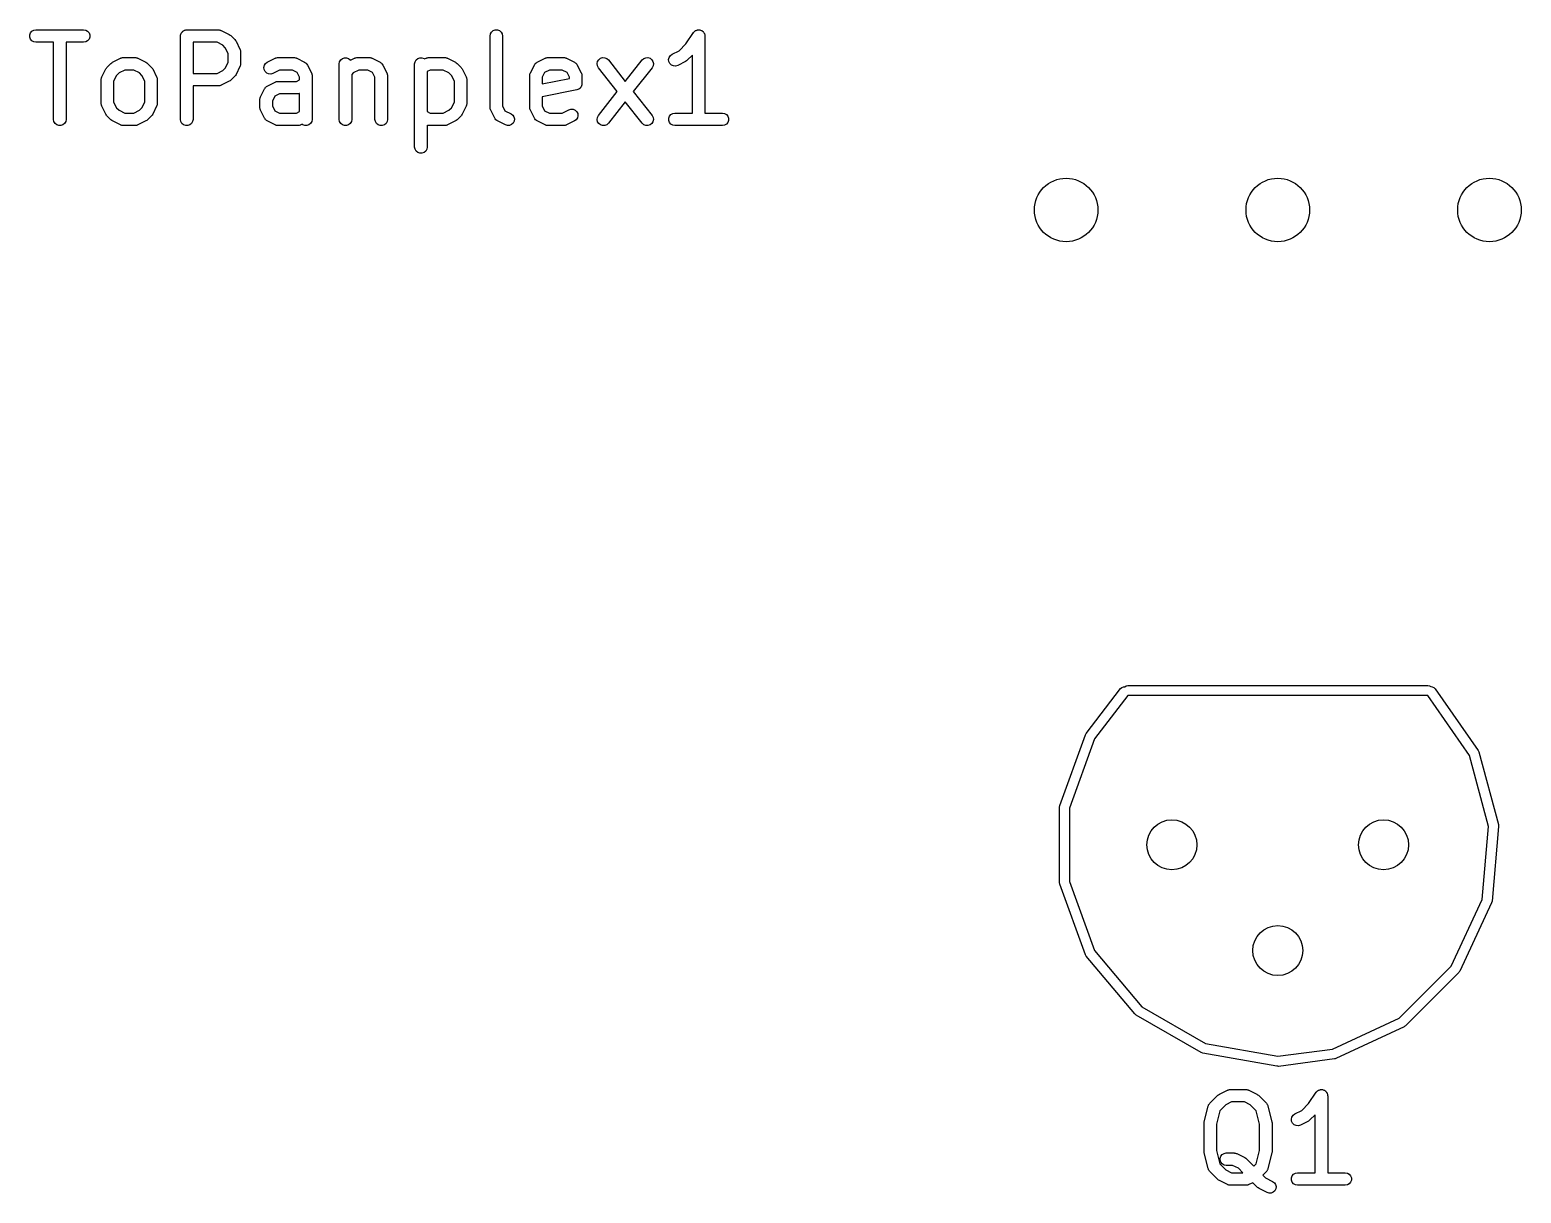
# Model space of a CAD drawing. Extents: x 110.5 to 190.5, y -94 to -42.8.
# Drawn here: x 112.02 to 129.92, y -86.73 to -72.77 of the extents above; entities that cross this region are included whole.
import ezdxf

# ---------------------------------------------------------------- set-up
doc = ezdxf.new("R2010")
doc.units = 0
doc.header["$MEASUREMENT"] = 0
doc.layers.add('BLACK', color=7, linetype='CONTINUOUS')

msp = doc.modelspace()

# ---------------------------------------------------------------- linework, layer by layer
at = {"layer": 'Black'}
for p, q in [((112.024, -72.8294), (112.033, -72.8049)), ((112.024, -72.8554), (112.024, -72.8294)), ((112.033, -72.8049), (112.05, -72.7849)), ((112.05, -72.7849), (112.073, -72.7719)), ((112.073, -72.7719), (112.098, -72.7674)), ((112.098, -72.7674), (112.67, -72.7674)), ((112.67, -72.7674), (112.695, -72.7719)), ((112.695, -72.7719), (112.718, -72.7849)), ((112.718, -72.7849), (112.735, -72.8049)), ((112.735, -72.8049), (112.744, -72.8294)), ((112.744, -72.8294), (112.744, -72.8554)), ((113.833, -72.8424), (113.834, -72.8359)), ((113.834, -72.8294), (113.836, -72.8232)), ((113.834, -72.8359), (113.834, -72.8294)), ((113.836, -72.8232), (113.837, -72.8167)), ((113.837, -72.8167), (113.841, -72.811)), ((113.841, -72.811), (113.843, -72.8049)), ((113.843, -72.8049), (113.847, -72.7999)), ((113.847, -72.7999), (113.85, -72.7942)), ((113.85, -72.7942), (113.855, -72.79)), ((113.855, -72.79), (113.86, -72.7849)), ((113.86, -72.7849), (113.865, -72.7816)), ((113.865, -72.7816), (113.87, -72.7774)), ((113.87, -72.7774), (113.877, -72.7752)), ((113.877, -72.7752), (113.882, -72.7719)), ((113.882, -72.7719), (113.889, -72.7708)), ((113.889, -72.7708), (113.895, -72.7685)), ((113.895, -72.7685), (113.901, -72.7685)), ((113.901, -72.7685), (113.908, -72.7674)), ((113.908, -72.7674), (114.289, -72.7674)), ((114.289, -72.7674), (114.293, -72.7681)), ((114.293, -72.7681), (114.297, -72.7679)), ((114.297, -72.7679), (114.306, -72.7704)), ((114.306, -72.7704), (114.314, -72.7719)), ((114.314, -72.7719), (114.318, -72.7741)), ((114.318, -72.7741), (114.322, -72.7753)), ((114.322, -72.7753), (114.418, -72.8229)), ((114.418, -72.8229), (114.427, -72.8301)), ((114.427, -72.8301), (114.437, -72.837)), ((114.437, -72.837), (114.485, -72.8846)), ((117.547, -72.8424), (117.552, -72.8167)), ((117.552, -72.8167), (117.565, -72.7942)), ((117.565, -72.7942), (117.585, -72.7774)), ((117.585, -72.7774), (117.609, -72.7685)), ((117.609, -72.7685), (117.635, -72.7685)), ((117.635, -72.7685), (117.66, -72.7774)), ((117.66, -72.7774), (117.68, -72.7942)), ((117.68, -72.7942), (117.693, -72.8167)), ((117.693, -72.8167), (117.697, -72.8424)), ((119.897, -72.9375), (119.988, -72.8008)), ((119.988, -72.8008), (119.991, -72.7978)), ((119.991, -72.7978), (119.993, -72.7942)), ((119.993, -72.7942), (120, -72.7884)), ((120, -72.7884), (120.006, -72.7819)), ((120.006, -72.7819), (120.01, -72.7801)), ((120.01, -72.7801), (120.013, -72.7774)), ((120.013, -72.7774), (120.022, -72.7744)), ((120.022, -72.7744), (120.03, -72.7704)), ((120.03, -72.7704), (120.034, -72.7699)), ((120.034, -72.7699), (120.038, -72.7685)), ((120.038, -72.7685), (120.047, -72.7685)), ((120.047, -72.7685), (120.056, -72.7675)), ((120.056, -72.7675), (120.06, -72.7685)), ((120.06, -72.7685), (120.064, -72.7685)), ((120.064, -72.7685), (120.072, -72.7716)), ((120.072, -72.7716), (120.081, -72.7737)), ((120.081, -72.7737), (120.084, -72.776)), ((120.084, -72.776), (120.088, -72.7774)), ((120.088, -72.7774), (120.095, -72.7832)), ((120.095, -72.7832), (120.103, -72.7881)), ((120.103, -72.7881), (120.105, -72.7915)), ((120.105, -72.7915), (120.108, -72.7942)), ((120.108, -72.7942), (120.113, -72.8019)), ((120.113, -72.8019), (120.118, -72.8091)), ((120.118, -72.8091), (120.119, -72.8131)), ((120.119, -72.8131), (120.121, -72.8167)), ((120.121, -72.8167), (120.123, -72.8255)), ((120.123, -72.8255), (120.125, -72.8341)), ((120.125, -72.8341), (120.125, -72.8383)), ((120.125, -72.8383), (120.126, -72.8424)), ((112.033, -72.8799), (112.024, -72.8554)), ((112.05, -72.8998), (112.033, -72.8799)), ((112.073, -72.9129), (112.05, -72.8998)), ((112.098, -72.9174), (112.073, -72.9129)), ((112.309, -72.9174), (112.098, -72.9174)), ((112.309, -73.8424), (112.309, -72.9174)), ((112.67, -72.9174), (112.459, -72.9174)), ((112.459, -72.9174), (112.459, -73.8424)), ((112.695, -72.9129), (112.67, -72.9174)), ((112.718, -72.8998), (112.695, -72.9129)), ((112.735, -72.8799), (112.718, -72.8998)), ((112.744, -72.8554), (112.735, -72.8799)), ((113.833, -73.8424), (113.833, -72.8424)), ((113.983, -72.9174), (113.983, -73.2912)), ((114.271, -72.9174), (113.983, -72.9174)), ((114.34, -72.9516), (114.271, -72.9174)), ((114.37, -72.982), (114.34, -72.9516)), ((114.404, -73.0506), (114.37, -72.982)), ((114.485, -72.8846), (114.492, -72.8944)), ((114.492, -72.8944), (114.499, -72.9041)), ((114.499, -72.9041), (114.546, -72.9993)), ((114.546, -72.9993), (114.548, -73.0035)), ((114.548, -73.0035), (114.55, -73.0072)), ((114.55, -73.0072), (114.551, -73.0159)), ((114.551, -73.0159), (114.554, -73.0243)), ((117.547, -73.6995), (117.547, -72.8424)), ((117.697, -72.8424), (117.697, -73.6818)), ((119.731, -73.061), (119.816, -73.0188)), ((119.816, -73.0188), (119.897, -72.9375)), ((120.126, -72.8424), (120.126, -73.7674)), ((112.95, -73.2179), (112.998, -73.1703)), ((112.998, -73.1703), (113.008, -73.1634)), ((113.008, -73.1634), (113.017, -73.1563)), ((113.017, -73.1563), (113.112, -73.1086)), ((113.112, -73.1086), (113.117, -73.1074)), ((113.117, -73.1074), (113.12, -73.1052)), ((113.12, -73.1052), (113.129, -73.1037)), ((113.129, -73.1037), (113.137, -73.1012)), ((113.137, -73.1012), (113.142, -73.1015)), ((113.142, -73.1015), (113.146, -73.1007)), ((113.146, -73.1007), (113.289, -73.1007)), ((113.289, -73.1007), (113.293, -73.1015)), ((113.293, -73.1015), (113.297, -73.1012)), ((113.297, -73.1012), (113.306, -73.1037)), ((113.306, -73.1037), (113.314, -73.1052)), ((113.314, -73.1052), (113.318, -73.1074)), ((113.318, -73.1074), (113.322, -73.1086)), ((113.322, -73.1086), (113.418, -73.1563)), ((113.418, -73.1563), (113.427, -73.1634)), ((113.427, -73.1634), (113.437, -73.1703)), ((113.437, -73.1703), (113.485, -73.2179)), ((114.37, -73.2265), (114.404, -73.158)), ((114.404, -73.158), (114.404, -73.0506)), ((114.551, -73.1927), (114.55, -73.2014)), ((114.554, -73.1843), (114.551, -73.1927)), ((114.554, -73.0243), (114.554, -73.0286)), ((114.554, -73.0286), (114.554, -73.0329)), ((114.554, -73.0329), (114.554, -73.1757)), ((114.554, -73.1757), (114.554, -73.18)), ((114.554, -73.18), (114.554, -73.1843)), ((114.833, -73.2188), (114.839, -73.1935)), ((114.839, -73.1935), (114.853, -73.1718)), ((114.853, -73.1718), (114.874, -73.1563)), ((114.874, -73.1563), (114.97, -73.1086)), ((114.97, -73.1086), (114.974, -73.1074)), ((114.974, -73.1074), (114.977, -73.1052)), ((114.977, -73.1052), (114.986, -73.1037)), ((114.986, -73.1037), (114.995, -73.1012)), ((114.995, -73.1012), (114.999, -73.1015)), ((114.999, -73.1015), (115.003, -73.1007)), ((115.003, -73.1007), (115.194, -73.1007)), ((115.194, -73.1007), (115.198, -73.1015)), ((115.198, -73.1015), (115.202, -73.1012)), ((115.202, -73.1012), (115.211, -73.1037)), ((115.211, -73.1037), (115.219, -73.1052)), ((115.219, -73.1052), (115.223, -73.1074)), ((115.223, -73.1074), (115.227, -73.1086)), ((115.227, -73.1086), (115.322, -73.1563)), ((115.322, -73.1563), (115.331, -73.1628)), ((115.331, -73.1628), (115.34, -73.1689)), ((115.34, -73.1689), (115.342, -73.1705)), ((115.342, -73.1705), (115.343, -73.1718)), ((115.343, -73.1718), (115.349, -73.181)), ((115.349, -73.181), (115.356, -73.1898)), ((115.356, -73.1898), (115.404, -73.285)), ((115.738, -73.1757), (115.742, -73.1501)), ((115.738, -73.8424), (115.738, -73.1757)), ((115.742, -73.1501), (115.755, -73.1275)), ((115.755, -73.1275), (115.775, -73.1108)), ((115.775, -73.1108), (115.8, -73.1019)), ((115.8, -73.1019), (115.826, -73.1019)), ((115.826, -73.1019), (115.85, -73.1108)), ((115.85, -73.1108), (115.87, -73.1275)), ((115.87, -73.1275), (115.873, -73.133)), ((115.873, -73.133), (115.922, -73.1086)), ((115.922, -73.1086), (115.926, -73.1074)), ((115.926, -73.1074), (115.93, -73.1052)), ((115.93, -73.1052), (115.938, -73.1037)), ((115.938, -73.1037), (115.947, -73.1012)), ((115.947, -73.1012), (115.951, -73.1015)), ((115.951, -73.1015), (115.955, -73.1007)), ((115.955, -73.1007), (116.098, -73.1007)), ((116.098, -73.1007), (116.103, -73.1015)), ((116.103, -73.1015), (116.107, -73.1012)), ((116.107, -73.1012), (116.115, -73.1037)), ((116.115, -73.1037), (116.124, -73.1052)), ((116.124, -73.1052), (116.128, -73.1074)), ((116.128, -73.1074), (116.132, -73.1086)), ((116.132, -73.1086), (116.227, -73.1563)), ((116.227, -73.1563), (116.236, -73.1628)), ((116.236, -73.1628), (116.245, -73.1689)), ((116.245, -73.1689), (116.246, -73.1705)), ((116.246, -73.1705), (116.248, -73.1718)), ((116.248, -73.1718), (116.254, -73.181)), ((116.254, -73.181), (116.261, -73.1898)), ((116.261, -73.1898), (116.308, -73.285)), ((116.642, -73.1757), (116.647, -73.1501)), ((116.642, -74.1757), (116.642, -73.1757)), ((116.647, -73.1501), (116.66, -73.1275)), ((116.66, -73.1275), (116.68, -73.1108)), ((116.68, -73.1108), (116.704, -73.1019)), ((116.704, -73.1019), (116.73, -73.1019)), ((116.73, -73.1019), (116.755, -73.1108)), ((116.755, -73.1108), (116.762, -73.117)), ((116.762, -73.117), (116.779, -73.1086)), ((116.779, -73.1086), (116.783, -73.1074)), ((116.783, -73.1074), (116.787, -73.1052)), ((116.787, -73.1052), (116.796, -73.1037)), ((116.796, -73.1037), (116.804, -73.1012)), ((116.804, -73.1012), (116.808, -73.1015)), ((116.808, -73.1015), (116.813, -73.1007)), ((116.813, -73.1007), (117.003, -73.1007)), ((117.003, -73.1007), (117.007, -73.1015)), ((117.007, -73.1015), (117.012, -73.1012)), ((117.012, -73.1012), (117.02, -73.1037)), ((117.02, -73.1037), (117.029, -73.1052)), ((117.029, -73.1052), (117.032, -73.1074)), ((117.032, -73.1074), (117.037, -73.1086)), ((117.037, -73.1086), (117.132, -73.1563)), ((117.132, -73.1563), (117.142, -73.1634)), ((117.142, -73.1634), (117.151, -73.1703)), ((117.151, -73.1703), (117.199, -73.2179)), ((118.031, -73.285), (118.079, -73.1898)), ((118.079, -73.1898), (118.085, -73.181)), ((118.085, -73.181), (118.091, -73.1718)), ((118.091, -73.1718), (118.093, -73.1705)), ((118.093, -73.1705), (118.094, -73.1689)), ((118.094, -73.1689), (118.104, -73.1628)), ((118.104, -73.1628), (118.112, -73.1563)), ((118.112, -73.1563), (118.208, -73.1086)), ((118.208, -73.1086), (118.212, -73.1074)), ((118.212, -73.1074), (118.216, -73.1052)), ((118.216, -73.1052), (118.224, -73.1037)), ((118.224, -73.1037), (118.233, -73.1012)), ((118.233, -73.1012), (118.237, -73.1015)), ((118.237, -73.1015), (118.241, -73.1007)), ((118.241, -73.1007), (118.432, -73.1007)), ((118.432, -73.1007), (118.436, -73.1015)), ((118.436, -73.1015), (118.44, -73.1012)), ((118.44, -73.1012), (118.449, -73.1037)), ((118.449, -73.1037), (118.457, -73.1052)), ((118.457, -73.1052), (118.461, -73.1074)), ((118.461, -73.1074), (118.465, -73.1086)), ((118.465, -73.1086), (118.56, -73.1563)), ((118.56, -73.1563), (118.569, -73.1628)), ((118.569, -73.1628), (118.578, -73.1689)), ((118.578, -73.1689), (118.58, -73.1705)), ((118.58, -73.1705), (118.581, -73.1718)), ((118.581, -73.1718), (118.587, -73.181)), ((118.587, -73.181), (118.594, -73.1898)), ((118.594, -73.1898), (118.642, -73.285)), ((118.833, -73.1733), (118.838, -73.1478)), ((118.837, -73.1991), (118.833, -73.1733)), ((118.838, -73.1478), (118.852, -73.1257)), ((118.852, -73.1257), (118.872, -73.1096)), ((118.872, -73.1096), (118.897, -73.1015)), ((118.897, -73.1015), (118.923, -73.1023)), ((118.923, -73.1023), (118.947, -73.112)), ((118.947, -73.112), (118.967, -73.1294)), ((118.967, -73.1294), (119.17, -73.3877)), ((119.17, -73.3877), (119.373, -73.1294)), ((119.373, -73.1294), (119.392, -73.112)), ((119.392, -73.112), (119.416, -73.1023)), ((119.416, -73.1023), (119.442, -73.1015)), ((119.442, -73.1015), (119.467, -73.1096)), ((119.467, -73.1096), (119.488, -73.1257)), ((119.488, -73.1257), (119.501, -73.1478)), ((119.501, -73.1478), (119.507, -73.1733)), ((119.507, -73.1733), (119.503, -73.1991)), ((119.69, -73.1236), (119.696, -73.0983)), ((119.693, -73.1495), (119.69, -73.1236)), ((119.705, -73.1728), (119.693, -73.1495)), ((119.696, -73.0983), (119.711, -73.0765)), ((119.724, -73.1907), (119.705, -73.1728)), ((119.711, -73.0765), (119.731, -73.061)), ((119.748, -73.201), (119.724, -73.1907)), ((119.799, -73.1952), (119.774, -73.2026)), ((119.894, -73.1476), (119.799, -73.1952)), ((119.903, -73.1404), (119.894, -73.1476)), ((119.913, -73.1335), (119.903, -73.1404)), ((119.976, -73.0711), (119.913, -73.1335)), ((119.976, -73.7674), (119.976, -73.0711)), ((112.88, -73.3662), (112.881, -73.3619)), ((112.88, -73.6519), (112.88, -73.3662)), ((112.881, -73.3576), (112.883, -73.3492)), ((112.881, -73.3619), (112.881, -73.3576)), ((112.883, -73.3492), (112.885, -73.3405)), ((112.885, -73.3405), (112.887, -73.3368)), ((112.887, -73.3368), (112.888, -73.3326)), ((112.888, -73.3326), (112.936, -73.2374)), ((112.936, -73.2374), (112.943, -73.2278)), ((112.943, -73.2278), (112.95, -73.2179)), ((113.065, -73.3154), (113.03, -73.3839)), ((113.095, -73.285), (113.065, -73.3154)), ((113.164, -73.2507), (113.095, -73.285)), ((113.271, -73.2507), (113.164, -73.2507)), ((113.34, -73.285), (113.271, -73.2507)), ((113.37, -73.3154), (113.34, -73.285)), ((113.404, -73.3839), (113.37, -73.3154)), ((113.485, -73.2179), (113.492, -73.2278)), ((113.492, -73.2278), (113.499, -73.2374)), ((113.499, -73.2374), (113.546, -73.3326)), ((113.546, -73.3326), (113.548, -73.3368)), ((113.548, -73.3368), (113.55, -73.3405)), ((113.55, -73.3405), (113.551, -73.3492)), ((113.551, -73.3492), (113.554, -73.3576)), ((113.554, -73.3576), (113.554, -73.3619)), ((113.554, -73.3619), (113.554, -73.3662)), ((113.554, -73.3662), (113.554, -73.6519)), ((113.983, -73.2912), (114.271, -73.2912)), ((114.271, -73.2912), (114.34, -73.2569)), ((114.34, -73.2569), (114.37, -73.2265)), ((114.437, -73.3716), (114.427, -73.3785)), ((114.485, -73.324), (114.437, -73.3716)), ((114.492, -73.3142), (114.485, -73.324)), ((114.499, -73.3045), (114.492, -73.3142)), ((114.546, -73.2093), (114.499, -73.3045)), ((114.548, -73.2051), (114.546, -73.2093)), ((114.55, -73.2014), (114.548, -73.2051)), ((114.836, -73.2447), (114.833, -73.2188)), ((114.848, -73.268), (114.836, -73.2447)), ((114.867, -73.2859), (114.848, -73.268)), ((114.89, -73.2963), (114.867, -73.2859)), ((114.916, -73.2978), (114.89, -73.2963)), ((114.941, -73.2904), (114.916, -73.2978)), ((115.021, -73.2507), (114.941, -73.2904)), ((115.176, -73.2507), (115.021, -73.2507)), ((115.233, -73.2792), (115.176, -73.2507)), ((115.223, -73.3864), (115.261, -73.3675)), ((115.261, -73.3363), (115.233, -73.2792)), ((115.261, -73.3675), (115.261, -73.3363)), ((115.404, -73.285), (115.405, -73.2892)), ((115.405, -73.2892), (115.407, -73.2929)), ((115.407, -73.2929), (115.408, -73.3016)), ((115.408, -73.3016), (115.411, -73.31)), ((115.411, -73.31), (115.411, -73.3143)), ((115.411, -73.3143), (115.411, -73.3186)), ((115.411, -73.3186), (115.411, -73.8424)), ((115.905, -73.285), (115.888, -73.302)), ((115.888, -73.302), (115.888, -73.8424)), ((115.973, -73.2507), (115.905, -73.285)), ((116.081, -73.2507), (115.973, -73.2507)), ((116.138, -73.2792), (116.081, -73.2507)), ((116.166, -73.3363), (116.138, -73.2792)), ((116.166, -73.8424), (116.166, -73.3363)), ((116.308, -73.285), (116.31, -73.2892)), ((116.31, -73.2892), (116.312, -73.2929)), ((116.312, -73.2929), (116.313, -73.3016)), ((116.313, -73.3016), (116.316, -73.31)), ((116.316, -73.31), (116.315, -73.3143)), ((116.315, -73.3143), (116.316, -73.3186)), ((116.316, -73.3186), (116.316, -73.8424)), ((116.83, -73.2507), (116.792, -73.2697)), ((116.792, -73.2697), (116.792, -73.7484)), ((116.985, -73.2507), (116.83, -73.2507)), ((117.054, -73.285), (116.985, -73.2507)), ((117.084, -73.3154), (117.054, -73.285)), ((117.119, -73.3839), (117.084, -73.3154)), ((117.199, -73.2179), (117.206, -73.2278)), ((117.206, -73.2278), (117.213, -73.2374)), ((117.213, -73.2374), (117.261, -73.3326)), ((117.261, -73.3326), (117.262, -73.3368)), ((117.262, -73.3368), (117.264, -73.3405)), ((117.264, -73.3405), (117.266, -73.3492)), ((117.266, -73.3492), (117.268, -73.3576)), ((117.268, -73.3576), (117.268, -73.3619)), ((117.268, -73.3619), (117.269, -73.3662)), ((117.269, -73.3662), (117.269, -73.6519)), ((118.023, -73.3186), (118.024, -73.3143)), ((118.023, -73.6995), (118.023, -73.3186)), ((118.024, -73.31), (118.026, -73.3016)), ((118.024, -73.3143), (118.024, -73.31)), ((118.026, -73.3016), (118.028, -73.2929)), ((118.028, -73.2929), (118.03, -73.2892)), ((118.03, -73.2892), (118.031, -73.285)), ((118.202, -73.2792), (118.173, -73.3363)), ((118.173, -73.3363), (118.173, -73.4176)), ((118.173, -73.4176), (118.5, -73.3523)), ((118.259, -73.2507), (118.202, -73.2792)), ((118.414, -73.2507), (118.259, -73.2507)), ((118.471, -73.2792), (118.414, -73.2507)), ((118.5, -73.3363), (118.471, -73.2792)), ((118.5, -73.3523), (118.5, -73.3363)), ((118.642, -73.285), (118.643, -73.2892)), ((118.643, -73.2892), (118.645, -73.2929)), ((118.645, -73.2929), (118.647, -73.3016)), ((118.647, -73.3016), (118.649, -73.31)), ((118.649, -73.31), (118.649, -73.3143)), ((118.649, -73.3143), (118.65, -73.3186)), ((118.65, -73.3186), (118.65, -73.4138)), ((118.849, -73.2221), (118.837, -73.1991)), ((119.074, -73.509), (118.849, -73.2221)), ((119.491, -73.222), (119.265, -73.509)), ((119.503, -73.1991), (119.491, -73.222)), ((119.774, -73.2026), (119.748, -73.201)), ((113.03, -73.3839), (113.03, -73.6342)), ((113.404, -73.6342), (113.404, -73.3839)), ((114.289, -73.4412), (113.983, -73.4412)), ((113.983, -73.4412), (113.983, -73.8424)), ((114.293, -73.4404), (114.289, -73.4412)), ((114.297, -73.4407), (114.293, -73.4404)), ((114.306, -73.4382), (114.297, -73.4407)), ((114.314, -73.4367), (114.306, -73.4382)), ((114.318, -73.4345), (114.314, -73.4367)), ((114.322, -73.4333), (114.318, -73.4345)), ((114.418, -73.3857), (114.322, -73.4333)), ((114.427, -73.3785), (114.418, -73.3857)), ((114.793, -73.5707), (114.841, -73.4755)), ((114.841, -73.4755), (114.847, -73.4667)), ((114.847, -73.4667), (114.853, -73.4575)), ((114.853, -73.4575), (114.855, -73.4562)), ((114.855, -73.4562), (114.856, -73.4546)), ((114.856, -73.4546), (114.865, -73.4485)), ((114.865, -73.4485), (114.874, -73.442)), ((114.874, -73.442), (114.97, -73.3943)), ((115.021, -73.5364), (114.964, -73.5649)), ((114.97, -73.3943), (114.974, -73.3931)), ((114.974, -73.3931), (114.977, -73.391)), ((114.977, -73.391), (114.986, -73.3894)), ((114.986, -73.3894), (114.995, -73.3869)), ((114.995, -73.3869), (114.999, -73.3872)), ((114.999, -73.3872), (115.003, -73.3864)), ((115.003, -73.3864), (115.223, -73.3864)), ((115.241, -73.5364), (115.021, -73.5364)), ((115.245, -73.5357), (115.241, -73.5364)), ((115.25, -73.5359), (115.245, -73.5357)), ((115.258, -73.5334), (115.25, -73.5359)), ((115.261, -73.5329), (115.258, -73.5334)), ((115.261, -73.7484), (115.261, -73.5329)), ((117.119, -73.6342), (117.119, -73.3839)), ((118.589, -73.4874), (118.173, -73.5705)), ((118.601, -73.4829), (118.589, -73.4874)), ((118.612, -73.4788), (118.601, -73.4829)), ((118.613, -73.4782), (118.612, -73.4788)), ((118.623, -73.4698), (118.613, -73.4779)), ((118.613, -73.4779), (118.613, -73.4782)), ((118.632, -73.462), (118.623, -73.4698)), ((118.633, -73.4607), (118.632, -73.4613)), ((118.632, -73.4613), (118.632, -73.462)), ((118.639, -73.45), (118.633, -73.4607)), ((118.645, -73.4395), (118.639, -73.45)), ((118.646, -73.4378), (118.645, -73.4386)), ((118.645, -73.4386), (118.645, -73.4395)), ((118.647, -73.4258), (118.646, -73.4378)), ((118.65, -73.4138), (118.647, -73.4258)), ((118.849, -73.796), (119.074, -73.509)), ((119.265, -73.509), (119.491, -73.796)), ((112.881, -73.6562), (112.88, -73.6519)), ((112.881, -73.6605), (112.881, -73.6562)), ((112.883, -73.6689), (112.881, -73.6605)), ((112.885, -73.6776), (112.883, -73.6689)), ((112.887, -73.6813), (112.885, -73.6776)), ((112.888, -73.6854), (112.887, -73.6813)), ((112.936, -73.7807), (112.888, -73.6854)), ((113.03, -73.6342), (113.065, -73.7027)), ((113.065, -73.7027), (113.095, -73.7331)), ((113.095, -73.7331), (113.164, -73.7674)), ((113.271, -73.7674), (113.34, -73.7331)), ((113.34, -73.7331), (113.37, -73.7027)), ((113.37, -73.7027), (113.404, -73.6342)), ((113.546, -73.6854), (113.499, -73.7807)), ((113.548, -73.6813), (113.546, -73.6854)), ((113.55, -73.6776), (113.548, -73.6813)), ((113.551, -73.6689), (113.55, -73.6776)), ((113.554, -73.6605), (113.551, -73.6689)), ((113.554, -73.6519), (113.554, -73.6562)), ((113.554, -73.6562), (113.554, -73.6605)), ((114.785, -73.6043), (114.786, -73.6)), ((114.785, -73.6995), (114.785, -73.6043)), ((114.786, -73.7038), (114.785, -73.6995)), ((114.786, -73.5957), (114.788, -73.5873)), ((114.786, -73.6), (114.786, -73.5957)), ((114.786, -73.7081), (114.786, -73.7038)), ((114.788, -73.7165), (114.786, -73.7081)), ((114.788, -73.5873), (114.79, -73.5786)), ((114.79, -73.7252), (114.788, -73.7165)), ((114.79, -73.5786), (114.792, -73.5749)), ((114.792, -73.7289), (114.79, -73.7252)), ((114.792, -73.5749), (114.793, -73.5707)), ((114.793, -73.7331), (114.792, -73.7289)), ((114.841, -73.8283), (114.793, -73.7331)), ((114.964, -73.5649), (114.935, -73.622)), ((114.935, -73.622), (114.935, -73.6818)), ((114.935, -73.6818), (114.964, -73.7389)), ((116.985, -73.7674), (117.054, -73.7331)), ((117.054, -73.7331), (117.084, -73.7027)), ((117.084, -73.7027), (117.119, -73.6342)), ((117.261, -73.6854), (117.213, -73.7807)), ((117.262, -73.6813), (117.261, -73.6854)), ((117.264, -73.6776), (117.262, -73.6813)), ((117.266, -73.6689), (117.264, -73.6776)), ((117.268, -73.6605), (117.266, -73.6689)), ((117.269, -73.6519), (117.268, -73.6562)), ((117.268, -73.6562), (117.268, -73.6605)), ((117.548, -73.7038), (117.547, -73.6995)), ((117.548, -73.7081), (117.548, -73.7038)), ((117.55, -73.7165), (117.548, -73.7081)), ((117.552, -73.7252), (117.55, -73.7165)), ((117.554, -73.7289), (117.552, -73.7252)), ((117.555, -73.7331), (117.554, -73.7289)), ((117.603, -73.8283), (117.555, -73.7331)), ((117.697, -73.6818), (117.726, -73.7389)), ((118.024, -73.7038), (118.023, -73.6995)), ((118.024, -73.7081), (118.024, -73.7038)), ((118.026, -73.7165), (118.024, -73.7081)), ((118.028, -73.7252), (118.026, -73.7165)), ((118.03, -73.7289), (118.028, -73.7252)), ((118.031, -73.7331), (118.03, -73.7289)), ((118.079, -73.8283), (118.031, -73.7331)), ((118.173, -73.5705), (118.173, -73.6818)), ((118.173, -73.6818), (118.202, -73.7389)), ((118.414, -73.7674), (118.493, -73.7277)), ((118.493, -73.7277), (118.518, -73.7203)), ((118.518, -73.7203), (118.544, -73.7218)), ((118.544, -73.7218), (118.568, -73.7322)), ((118.568, -73.7322), (118.587, -73.7501)), ((119.17, -73.6304), (118.967, -73.8887)), ((119.373, -73.8887), (119.17, -73.6304)), ((112.314, -73.868), (112.309, -73.8424)), ((112.327, -73.8906), (112.314, -73.868)), ((112.347, -73.9073), (112.327, -73.8906)), ((112.371, -73.9162), (112.347, -73.9073)), ((112.422, -73.9073), (112.397, -73.9162)), ((112.441, -73.8906), (112.422, -73.9073)), ((112.455, -73.868), (112.441, -73.8906)), ((112.459, -73.8424), (112.455, -73.868)), ((112.943, -73.7903), (112.936, -73.7807)), ((112.95, -73.8002), (112.943, -73.7903)), ((112.998, -73.8478), (112.95, -73.8002)), ((113.008, -73.8547), (112.998, -73.8478)), ((113.017, -73.8618), (113.008, -73.8547)), ((113.112, -73.9095), (113.017, -73.8618)), ((113.117, -73.9107), (113.112, -73.9095)), ((113.12, -73.9129), (113.117, -73.9107)), ((113.129, -73.9144), (113.12, -73.9129)), ((113.137, -73.9169), (113.129, -73.9144)), ((113.164, -73.7674), (113.271, -73.7674)), ((113.306, -73.9144), (113.297, -73.9169)), ((113.314, -73.9129), (113.306, -73.9144)), ((113.318, -73.9107), (113.314, -73.9129)), ((113.322, -73.9095), (113.318, -73.9107)), ((113.418, -73.8618), (113.322, -73.9095)), ((113.427, -73.8547), (113.418, -73.8618)), ((113.437, -73.8478), (113.427, -73.8547)), ((113.485, -73.8002), (113.437, -73.8478)), ((113.492, -73.7903), (113.485, -73.8002)), ((113.499, -73.7807), (113.492, -73.7903)), ((113.837, -73.868), (113.833, -73.8424)), ((113.85, -73.8906), (113.837, -73.868)), ((113.87, -73.9073), (113.85, -73.8906)), ((113.895, -73.9162), (113.87, -73.9073)), ((113.945, -73.9073), (113.921, -73.9162)), ((113.965, -73.8906), (113.945, -73.9073)), ((113.978, -73.868), (113.965, -73.8906)), ((113.983, -73.8424), (113.978, -73.868)), ((114.847, -73.8371), (114.841, -73.8283)), ((114.853, -73.8463), (114.847, -73.8371)), ((114.855, -73.8476), (114.853, -73.8463)), ((114.856, -73.8492), (114.855, -73.8476)), ((114.865, -73.8553), (114.856, -73.8492)), ((114.874, -73.8618), (114.865, -73.8553)), ((114.97, -73.9095), (114.874, -73.8618)), ((114.964, -73.7389), (115.021, -73.7674)), ((114.974, -73.9107), (114.97, -73.9095)), ((114.977, -73.9129), (114.974, -73.9107)), ((114.986, -73.9144), (114.977, -73.9129)), ((114.995, -73.9169), (114.986, -73.9144)), ((115.021, -73.7674), (115.223, -73.7674)), ((115.223, -73.7674), (115.261, -73.7484)), ((115.258, -73.9144), (115.25, -73.9169)), ((115.267, -73.9129), (115.258, -73.9144)), ((115.271, -73.9107), (115.267, -73.9129)), ((115.275, -73.9095), (115.271, -73.9107)), ((115.291, -73.9011), (115.275, -73.9095)), ((115.299, -73.9073), (115.291, -73.9011)), ((115.323, -73.9162), (115.299, -73.9073)), ((115.374, -73.9073), (115.349, -73.9162)), ((115.394, -73.8906), (115.374, -73.9073)), ((115.407, -73.868), (115.394, -73.8906)), ((115.411, -73.8424), (115.407, -73.868)), ((115.742, -73.868), (115.738, -73.8424)), ((115.755, -73.8906), (115.742, -73.868)), ((115.775, -73.9073), (115.755, -73.8906)), ((115.8, -73.9162), (115.775, -73.9073)), ((115.85, -73.9073), (115.826, -73.9162)), ((115.87, -73.8906), (115.85, -73.9073)), ((115.883, -73.868), (115.87, -73.8906)), ((115.888, -73.8424), (115.883, -73.868)), ((116.171, -73.868), (116.166, -73.8424)), ((116.184, -73.8906), (116.171, -73.868)), ((116.204, -73.9073), (116.184, -73.8906)), ((116.228, -73.9162), (116.204, -73.9073)), ((116.279, -73.9073), (116.254, -73.9162)), ((116.299, -73.8906), (116.279, -73.9073)), ((116.312, -73.868), (116.299, -73.8906)), ((116.316, -73.8424), (116.312, -73.868)), ((116.792, -73.7484), (116.83, -73.7674)), ((116.796, -73.9144), (116.792, -73.9138)), ((116.792, -73.9138), (116.792, -74.1757)), ((116.804, -73.9169), (116.796, -73.9144)), ((116.83, -73.7674), (116.985, -73.7674)), ((117.02, -73.9144), (117.012, -73.9169)), ((117.029, -73.9129), (117.02, -73.9144)), ((117.032, -73.9107), (117.029, -73.9129)), ((117.037, -73.9095), (117.032, -73.9107)), ((117.132, -73.8618), (117.037, -73.9095)), ((117.142, -73.8547), (117.132, -73.8618)), ((117.151, -73.8478), (117.142, -73.8547)), ((117.199, -73.8002), (117.151, -73.8478)), ((117.206, -73.7903), (117.199, -73.8002)), ((117.213, -73.7807), (117.206, -73.7903)), ((117.609, -73.8371), (117.603, -73.8283)), ((117.615, -73.8463), (117.609, -73.8371)), ((117.617, -73.8476), (117.615, -73.8463)), ((117.618, -73.8492), (117.617, -73.8476)), ((117.627, -73.8553), (117.618, -73.8492)), ((117.636, -73.8618), (117.627, -73.8553)), ((117.731, -73.9095), (117.636, -73.8618)), ((117.726, -73.7389), (117.799, -73.7753)), ((117.756, -73.9169), (117.731, -73.9095)), ((117.806, -73.905), (117.782, -73.9153)), ((117.799, -73.7753), (117.819, -73.7908)), ((117.825, -73.8871), (117.806, -73.905)), ((117.819, -73.7908), (117.834, -73.8126)), ((117.837, -73.8638), (117.825, -73.8871)), ((117.834, -73.8126), (117.84, -73.8379)), ((117.84, -73.8379), (117.837, -73.8638)), ((118.085, -73.8371), (118.079, -73.8283)), ((118.091, -73.8463), (118.085, -73.8371)), ((118.093, -73.8476), (118.091, -73.8463)), ((118.094, -73.8492), (118.093, -73.8476)), ((118.104, -73.8553), (118.094, -73.8492)), ((118.112, -73.8618), (118.104, -73.8553)), ((118.208, -73.9095), (118.112, -73.8618)), ((118.202, -73.7389), (118.259, -73.7674)), ((118.212, -73.9107), (118.208, -73.9095)), ((118.216, -73.9129), (118.212, -73.9107)), ((118.224, -73.9144), (118.216, -73.9129)), ((118.233, -73.9169), (118.224, -73.9144)), ((118.259, -73.7674), (118.414, -73.7674)), ((118.449, -73.9144), (118.44, -73.9169)), ((118.457, -73.9129), (118.449, -73.9144)), ((118.461, -73.9107), (118.457, -73.9129)), ((118.465, -73.9095), (118.461, -73.9107)), ((118.56, -73.8618), (118.465, -73.9095)), ((118.581, -73.8463), (118.56, -73.8618)), ((118.596, -73.8246), (118.581, -73.8463)), ((118.587, -73.7501), (118.599, -73.7734)), ((118.602, -73.7993), (118.596, -73.8246)), ((118.599, -73.7734), (118.602, -73.7993)), ((118.833, -73.8448), (118.837, -73.819)), ((118.838, -73.8703), (118.833, -73.8448)), ((118.837, -73.819), (118.849, -73.796)), ((118.852, -73.8924), (118.838, -73.8703)), ((118.872, -73.9085), (118.852, -73.8924)), ((118.897, -73.9166), (118.872, -73.9085)), ((118.947, -73.9061), (118.923, -73.9158)), ((118.967, -73.8887), (118.947, -73.9061)), ((119.392, -73.9061), (119.373, -73.8887)), ((119.416, -73.9158), (119.392, -73.9061)), ((119.467, -73.9085), (119.442, -73.9166)), ((119.488, -73.8924), (119.467, -73.9085)), ((119.501, -73.8703), (119.488, -73.8924)), ((119.491, -73.796), (119.503, -73.819)), ((119.507, -73.8448), (119.501, -73.8703)), ((119.503, -73.819), (119.507, -73.8448)), ((119.691, -73.8294), (119.7, -73.8049)), ((119.691, -73.8554), (119.691, -73.8294)), ((119.7, -73.8799), (119.691, -73.8554)), ((119.7, -73.8049), (119.717, -73.7849)), ((119.717, -73.8998), (119.7, -73.8799)), ((119.717, -73.7849), (119.739, -73.7719)), ((119.739, -73.9129), (119.717, -73.8998)), ((119.739, -73.7719), (119.765, -73.7674)), ((119.765, -73.9174), (119.739, -73.9129)), ((119.765, -73.7674), (119.976, -73.7674)), ((120.126, -73.7674), (120.336, -73.7674)), ((120.336, -73.7674), (120.362, -73.7719)), ((120.362, -73.9129), (120.336, -73.9174)), ((120.362, -73.7719), (120.385, -73.7849)), ((120.385, -73.8998), (120.362, -73.9129)), ((120.385, -73.7849), (120.401, -73.8049)), ((120.401, -73.8799), (120.385, -73.8998)), ((120.401, -73.8049), (120.41, -73.8294)), ((120.41, -73.8554), (120.401, -73.8799)), ((120.41, -73.8294), (120.41, -73.8554)), ((112.397, -73.9162), (112.371, -73.9162)), ((113.142, -73.9166), (113.137, -73.9169)), ((113.146, -73.9174), (113.142, -73.9166)), ((113.289, -73.9174), (113.146, -73.9174)), ((113.293, -73.9166), (113.289, -73.9174)), ((113.297, -73.9169), (113.293, -73.9166)), ((113.921, -73.9162), (113.895, -73.9162)), ((114.999, -73.9166), (114.995, -73.9169)), ((115.003, -73.9174), (114.999, -73.9166)), ((115.241, -73.9174), (115.003, -73.9174)), ((115.245, -73.9166), (115.241, -73.9174)), ((115.25, -73.9169), (115.245, -73.9166)), ((115.349, -73.9162), (115.323, -73.9162)), ((115.826, -73.9162), (115.8, -73.9162)), ((116.254, -73.9162), (116.228, -73.9162)), ((116.808, -73.9166), (116.804, -73.9169)), ((116.813, -73.9174), (116.808, -73.9166)), ((117.003, -73.9174), (116.813, -73.9174)), ((117.007, -73.9166), (117.003, -73.9174)), ((117.012, -73.9169), (117.007, -73.9166)), ((117.782, -73.9153), (117.756, -73.9169)), ((118.237, -73.9166), (118.233, -73.9169)), ((118.241, -73.9174), (118.237, -73.9166)), ((118.432, -73.9174), (118.241, -73.9174)), ((118.436, -73.9166), (118.432, -73.9174)), ((118.44, -73.9169), (118.436, -73.9166)), ((118.923, -73.9158), (118.897, -73.9166)), ((119.442, -73.9166), (119.416, -73.9158)), ((120.336, -73.9174), (119.765, -73.9174)), ((116.647, -74.2014), (116.642, -74.1757)), ((116.66, -74.2239), (116.647, -74.2014)), ((116.68, -74.2407), (116.66, -74.2239)), ((116.704, -74.2496), (116.68, -74.2407)), ((116.73, -74.2496), (116.704, -74.2496)), ((116.755, -74.2407), (116.73, -74.2496)), ((116.775, -74.2239), (116.755, -74.2407)), ((116.788, -74.2014), (116.775, -74.2239)), ((116.792, -74.1757), (116.788, -74.2014)), ((124.701, -81.2135), (125.114, -80.675)), ((125.114, -80.675), (125.129, -80.6609)), ((125.129, -80.6609), (125.149, -80.6529)), ((125.149, -80.6529), (125.165, -80.6522)), ((125.165, -80.6522), (125.179, -80.6436)), ((125.179, -80.6436), (125.2, -80.64)), ((125.2, -80.64), (128.8, -80.64)), ((128.8, -80.64), (128.821, -80.6436)), ((128.821, -80.6436), (128.835, -80.6519)), ((128.835, -80.6519), (128.854, -80.6536)), ((128.854, -80.6536), (128.873, -80.6624)), ((128.873, -80.6624), (128.888, -80.6771)), ((128.888, -80.6771), (129.406, -81.4168)), ((125.2, -80.76), (124.802, -81.2792)), ((128.799, -80.76), (125.2, -80.76)), ((125.2, -80.76), (125.2, -80.76)), ((129.301, -81.4769), (128.799, -80.76)), ((124.383, -82.078), (124.692, -81.2295)), ((124.692, -81.2295), (124.697, -81.2216)), ((124.697, -81.2216), (124.701, -81.2135)), ((124.802, -81.2792), (124.499, -82.1091)), ((129.406, -81.4168), (129.406, -81.4168)), ((129.406, -81.4168), (129.414, -81.4357)), ((129.529, -82.3287), (129.301, -81.4769)), ((129.414, -81.4357), (129.648, -82.3079)), ((124.379, -82.0985), (124.383, -82.078)), ((124.379, -83.0015), (124.379, -82.0985)), ((124.499, -82.1091), (124.499, -82.9909)), ((129.648, -82.3079), (129.65, -82.3286)), ((129.453, -83.2072), (129.529, -82.3287)), ((129.65, -82.3286), (129.571, -83.2282)), ((124.383, -83.022), (124.379, -83.0015)), ((124.692, -83.8705), (124.383, -83.022)), ((124.499, -82.9909), (124.801, -83.8195)), ((129.08, -84.0064), (129.453, -83.2072)), ((129.566, -83.2483), (129.184, -84.0666)), ((129.571, -83.2282), (129.566, -83.2483)), ((129.566, -83.2483), (129.566, -83.2483)), ((124.702, -83.8886), (124.692, -83.8705)), ((124.692, -83.8705), (124.692, -83.8705)), ((125.283, -84.5803), (124.702, -83.8886)), ((124.801, -83.8195), (125.368, -84.495)), ((128.456, -84.6299), (129.08, -84.0064)), ((129.172, -84.0837), (128.534, -84.7222)), ((129.178, -84.0757), (129.172, -84.0837)), ((129.172, -84.0837), (129.172, -84.0837)), ((129.184, -84.0667), (129.178, -84.0757)), ((129.184, -84.0666), (129.184, -84.0667)), ((125.299, -84.5937), (125.283, -84.5803)), ((125.283, -84.5803), (125.283, -84.5803)), ((126.081, -85.0452), (125.299, -84.5937)), ((125.368, -84.495), (126.132, -84.9359)), ((127.656, -85.0031), (128.456, -84.6299)), ((128.517, -84.7342), (127.698, -85.1158)), ((128.524, -84.7289), (128.517, -84.7342)), ((128.517, -84.7342), (128.517, -84.7342)), ((128.534, -84.7222), (128.524, -84.7289)), ((128.534, -84.7222), (128.534, -84.7222)), ((126.132, -84.9359), (127.001, -85.0893)), ((127.001, -85.0893), (127.656, -85.0031)), ((126.1, -85.0523), (126.081, -85.0452)), ((126.99, -85.2091), (126.1, -85.0523)), ((126.1, -85.0523), (126.1, -85.0523)), ((127.681, -85.1209), (127.008, -85.2095)), ((127.689, -85.1181), (127.681, -85.1209)), ((127.698, -85.1158), (127.689, -85.1181)), ((126.999, -85.2091), (126.99, -85.2091)), ((127.008, -85.2095), (126.999, -85.2091)), ((126.29, -85.5501), (126.3, -85.5429)), ((126.3, -85.5429), (126.395, -85.4953)), ((126.395, -85.4953), (126.399, -85.4941)), ((126.399, -85.4941), (126.403, -85.4919)), ((126.403, -85.4919), (126.412, -85.4904)), ((126.412, -85.4904), (126.42, -85.4879)), ((126.42, -85.4879), (126.424, -85.4881)), ((126.424, -85.4881), (126.429, -85.4874)), ((126.429, -85.4874), (126.619, -85.4874)), ((126.619, -85.4874), (126.623, -85.4881)), ((126.623, -85.4881), (126.628, -85.4879)), ((126.628, -85.4879), (126.636, -85.4904)), ((126.636, -85.4904), (126.645, -85.4919)), ((126.645, -85.4919), (126.648, -85.4941)), ((126.648, -85.4941), (126.653, -85.4953)), ((126.653, -85.4953), (126.748, -85.5429)), ((126.748, -85.5429), (126.757, -85.5501)), ((127.37, -85.6575), (127.461, -85.5208)), ((127.461, -85.5208), (127.464, -85.5178)), ((127.464, -85.5178), (127.466, -85.5142)), ((127.466, -85.5142), (127.473, -85.5084)), ((127.473, -85.5084), (127.479, -85.5019)), ((127.479, -85.5019), (127.483, -85.5001)), ((127.483, -85.5001), (127.486, -85.4974)), ((127.486, -85.4974), (127.495, -85.4944)), ((127.495, -85.4944), (127.503, -85.4904)), ((127.503, -85.4904), (127.507, -85.4899)), ((127.507, -85.4899), (127.511, -85.4885)), ((127.511, -85.4885), (127.52, -85.4885)), ((127.52, -85.4885), (127.529, -85.4875)), ((127.529, -85.4875), (127.533, -85.4885)), ((127.533, -85.4885), (127.537, -85.4885)), ((127.537, -85.4885), (127.545, -85.4916)), ((127.545, -85.4916), (127.554, -85.4937)), ((127.554, -85.4937), (127.557, -85.496)), ((127.557, -85.496), (127.561, -85.4974)), ((127.561, -85.4974), (127.568, -85.5032)), ((127.568, -85.5032), (127.576, -85.5081)), ((127.576, -85.5081), (127.578, -85.5115)), ((127.578, -85.5115), (127.581, -85.5142)), ((127.581, -85.5142), (127.586, -85.5219)), ((127.586, -85.5219), (127.591, -85.5291)), ((127.591, -85.5291), (127.592, -85.5331)), ((127.592, -85.5331), (127.594, -85.5367)), ((127.594, -85.5367), (127.596, -85.5455)), ((127.596, -85.5455), (127.598, -85.5541)), ((126.118, -85.8775), (126.165, -85.687)), ((126.165, -85.687), (126.168, -85.6805)), ((126.168, -85.6805), (126.17, -85.6735)), ((126.17, -85.6735), (126.174, -85.6687)), ((126.174, -85.6687), (126.176, -85.6633)), ((126.176, -85.6633), (126.181, -85.6581)), ((126.181, -85.6581), (126.185, -85.6522)), ((126.185, -85.6522), (126.28, -85.557)), ((126.28, -85.557), (126.29, -85.5501)), ((126.378, -85.6716), (126.306, -85.7436)), ((126.446, -85.6374), (126.378, -85.6716)), ((126.601, -85.6374), (126.446, -85.6374)), ((126.67, -85.6716), (126.601, -85.6374)), ((126.742, -85.7436), (126.67, -85.6716)), ((126.757, -85.5501), (126.767, -85.557)), ((126.767, -85.557), (126.863, -85.6522)), ((126.863, -85.6522), (126.867, -85.6581)), ((126.867, -85.6581), (126.872, -85.6633)), ((126.872, -85.6633), (126.874, -85.6687)), ((126.874, -85.6687), (126.877, -85.6735)), ((126.877, -85.6735), (126.879, -85.6805)), ((126.879, -85.6805), (126.882, -85.687)), ((126.882, -85.687), (126.93, -85.8775)), ((127.289, -85.7388), (127.37, -85.6575)), ((127.598, -85.5541), (127.598, -85.5583)), ((127.598, -85.5583), (127.599, -85.5624)), ((127.599, -85.5624), (127.599, -86.4874)), ((126.115, -85.8957), (126.117, -85.8867)), ((126.115, -86.229), (126.115, -85.8957)), ((126.117, -85.8867), (126.118, -85.8775)), ((126.306, -85.7436), (126.265, -85.9049)), ((126.265, -85.9049), (126.265, -86.2198)), ((126.782, -85.9049), (126.742, -85.7436)), ((126.782, -86.2198), (126.782, -85.9049)), ((126.93, -85.8775), (126.931, -85.8867)), ((126.931, -85.8867), (126.932, -85.8957)), ((126.932, -85.8957), (126.932, -86.229)), ((127.163, -85.8436), (127.169, -85.8183)), ((127.166, -85.8695), (127.163, -85.8436)), ((127.178, -85.8928), (127.166, -85.8695)), ((127.169, -85.8183), (127.184, -85.7965)), ((127.197, -85.9107), (127.178, -85.8928)), ((127.184, -85.7965), (127.205, -85.781)), ((127.205, -85.781), (127.289, -85.7388)), ((127.367, -85.8676), (127.272, -85.9152)), ((127.377, -85.8604), (127.367, -85.8676)), ((127.386, -85.8535), (127.377, -85.8604)), ((127.449, -85.7911), (127.386, -85.8535)), ((127.449, -86.4874), (127.449, -85.7911)), ((127.221, -85.921), (127.197, -85.9107)), ((127.247, -85.9226), (127.221, -85.921)), ((127.272, -85.9152), (127.247, -85.9226)), ((126.117, -86.2381), (126.115, -86.229)), ((126.118, -86.2472), (126.117, -86.2381)), ((126.165, -86.4377), (126.118, -86.2472)), ((126.265, -86.2198), (126.306, -86.3812)), ((126.333, -86.2668), (126.355, -86.2538)), ((126.355, -86.2538), (126.381, -86.2493)), ((126.381, -86.2493), (126.476, -86.2493)), ((126.476, -86.2493), (126.48, -86.25)), ((126.48, -86.25), (126.485, -86.2498)), ((126.485, -86.2498), (126.493, -86.2523)), ((126.493, -86.2523), (126.502, -86.2538)), ((126.502, -86.2538), (126.506, -86.256)), ((126.506, -86.256), (126.51, -86.2572)), ((126.51, -86.2572), (126.605, -86.3048)), ((126.742, -86.3812), (126.782, -86.2198)), ((126.93, -86.2472), (126.882, -86.4377)), ((126.931, -86.2381), (126.93, -86.2472)), ((126.932, -86.229), (126.931, -86.2381)), ((126.168, -86.4443), (126.165, -86.4377)), ((126.306, -86.3812), (126.378, -86.4531)), ((126.307, -86.3113), (126.316, -86.2868)), ((126.307, -86.3373), (126.307, -86.3113)), ((126.316, -86.3618), (126.307, -86.3373)), ((126.316, -86.2868), (126.333, -86.2668)), ((126.333, -86.3817), (126.316, -86.3618)), ((126.355, -86.3948), (126.333, -86.3817)), ((126.381, -86.3993), (126.355, -86.3948)), ((126.458, -86.3993), (126.381, -86.3993)), ((126.527, -86.4335), (126.458, -86.3993)), ((126.581, -86.4874), (126.527, -86.4335)), ((126.605, -86.3048), (126.615, -86.312)), ((126.615, -86.312), (126.624, -86.3189)), ((126.624, -86.3189), (126.714, -86.4087)), ((126.714, -86.4087), (126.742, -86.3812)), ((126.882, -86.4377), (126.879, -86.4443)), ((126.17, -86.4512), (126.168, -86.4443)), ((126.174, -86.4561), (126.17, -86.4512)), ((126.176, -86.4615), (126.174, -86.4561)), ((126.181, -86.4667), (126.176, -86.4615)), ((126.185, -86.4726), (126.181, -86.4667)), ((126.28, -86.5678), (126.185, -86.4726)), ((126.29, -86.5747), (126.28, -86.5678)), ((126.3, -86.5818), (126.29, -86.5747)), ((126.395, -86.6295), (126.3, -86.5818)), ((126.378, -86.4531), (126.446, -86.4874)), ((126.446, -86.4874), (126.581, -86.4874)), ((126.699, -86.606), (126.653, -86.6295)), ((126.756, -86.663), (126.699, -86.606)), ((126.863, -86.4726), (126.82, -86.5148)), ((126.82, -86.5148), (126.854, -86.5484)), ((126.854, -86.5484), (126.938, -86.5905)), ((126.867, -86.4667), (126.863, -86.4726)), ((126.872, -86.4615), (126.867, -86.4667)), ((126.874, -86.4561), (126.872, -86.4615)), ((126.877, -86.4512), (126.874, -86.4561)), ((126.879, -86.4443), (126.877, -86.4512)), ((126.938, -86.5905), (126.959, -86.6061)), ((126.959, -86.6061), (126.974, -86.6278)), ((127.164, -86.5494), (127.173, -86.5249)), ((127.164, -86.5754), (127.164, -86.5494)), ((127.173, -86.5999), (127.164, -86.5754)), ((127.173, -86.5249), (127.19, -86.5049)), ((127.19, -86.6198), (127.173, -86.5999)), ((127.19, -86.5049), (127.212, -86.4919)), ((127.212, -86.6329), (127.19, -86.6198)), ((127.212, -86.4919), (127.238, -86.4874)), ((127.238, -86.4874), (127.449, -86.4874)), ((127.599, -86.4874), (127.81, -86.4874)), ((127.81, -86.4874), (127.835, -86.4919)), ((127.835, -86.4919), (127.858, -86.5049)), ((127.858, -86.6198), (127.835, -86.6329)), ((127.858, -86.5049), (127.874, -86.5249)), ((127.874, -86.5999), (127.858, -86.6198)), ((127.874, -86.5249), (127.883, -86.5494)), ((127.883, -86.5754), (127.874, -86.5999)), ((127.883, -86.5494), (127.883, -86.5754)), ((126.399, -86.6307), (126.395, -86.6295)), ((126.403, -86.6329), (126.399, -86.6307)), ((126.412, -86.6344), (126.403, -86.6329)), ((126.42, -86.6369), (126.412, -86.6344)), ((126.424, -86.6366), (126.42, -86.6369)), ((126.429, -86.6374), (126.424, -86.6366)), ((126.619, -86.6374), (126.429, -86.6374)), ((126.623, -86.6366), (126.619, -86.6374)), ((126.628, -86.6369), (126.623, -86.6366)), ((126.636, -86.6344), (126.628, -86.6369)), ((126.645, -86.6329), (126.636, -86.6344)), ((126.648, -86.6307), (126.645, -86.6329)), ((126.653, -86.6295), (126.648, -86.6307)), ((126.766, -86.6699), (126.756, -86.663)), ((126.776, -86.6771), (126.766, -86.6699)), ((126.871, -86.7247), (126.776, -86.6771)), ((126.896, -86.7321), (126.871, -86.7247)), ((126.922, -86.7306), (126.896, -86.7321)), ((126.946, -86.7202), (126.922, -86.7306)), ((126.965, -86.7023), (126.946, -86.7202)), ((126.977, -86.679), (126.965, -86.7023)), ((126.974, -86.6278), (126.98, -86.6531)), ((126.98, -86.6531), (126.977, -86.679)), ((127.238, -86.6374), (127.212, -86.6329)), ((127.81, -86.6374), (127.238, -86.6374)), ((127.835, -86.6329), (127.81, -86.6374))]:
    msp.add_line(p, q, dxfattribs=at)
for centre, radius in [((124.46, -74.93), 0.381), ((127, -74.93), 0.381), ((129.54, -74.93), 0.381), ((125.73, -82.55), 0.3), ((128.27, -82.55), 0.3), ((127, -83.82), 0.3)]:
    msp.add_circle(centre, radius, dxfattribs=at)

doc.saveas('drawing.dxf')
